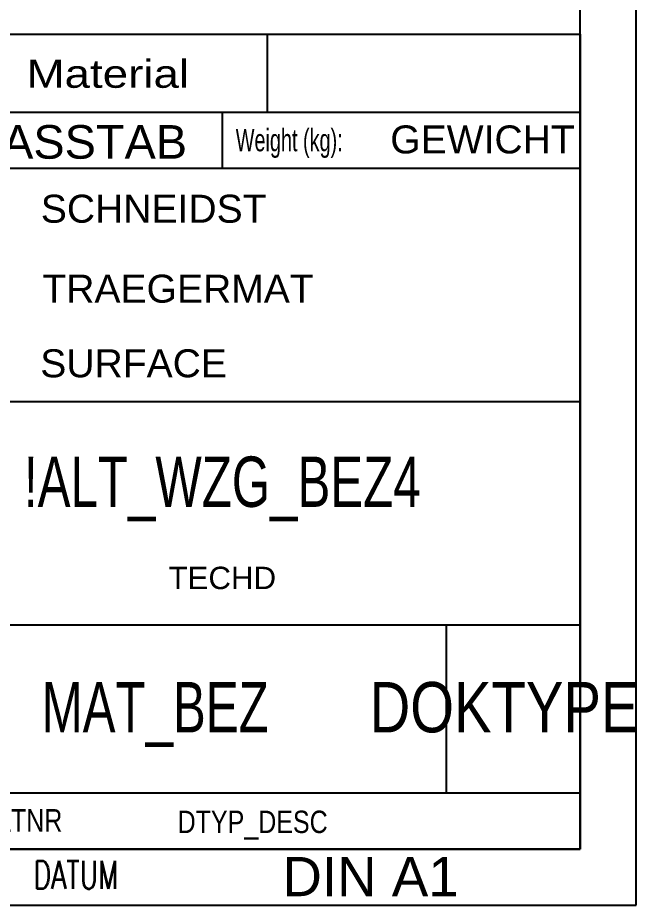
# Model space of a CAD drawing. Header units: millimetres. Extents: x -5 to 836, y -5 to 589.
# Drawn here: x 780.7 to 836, y -5 to 74.3 of the extents above; entities that cross this region are included whole.
import ezdxf
from ezdxf.enums import TextEntityAlignment as Align

# ---------------------------------------------------------------- set-up
doc = ezdxf.new("R2010")
doc.units = ezdxf.units.MM
doc.header["$LTSCALE"] = 2
doc.layers.add('5', color=7, linetype='Continuous', lineweight=25)
doc.layers.add('FRAME51', color=7, linetype='Continuous')
doc.styles.add('Arial', font='arial.ttf')
doc.styles.add('SIMPLEX', font='simplex.shx', dxfattribs={"width": 0.8})

msp = doc.modelspace()

# ---------------------------------------------------------------- linework, layer by layer
at = {"layer": '5', "color": 7, "linetype": 'Continuous'}
for p, q in [((836, -5), (836, 589)), ((-5, -5), (836, -5))]:
    msp.add_line(p, q, dxfattribs=at)
at = {"layer": '5', "color": 4, "linetype": 'Continuous'}
for p, q in [((831, 0), (831, 584)), ((0, 0), (831, 0))]:
    msp.add_line(p, q, dxfattribs=at)
at = {"layer": 'FRAME51', "color": 4, "linetype": 'Continuous'}
msp.add_line((653, 72.8), (831, 72.8), dxfattribs=at)
at = {"layer": 'FRAME51', "color": 7, "linetype": 'Continuous'}
msp.add_line((803, 72.8), (803, 65.8), dxfattribs=at)
at = {"layer": 'FRAME51'}
for p, q in [((831, 72.8), (831, 0)), ((831, 65.8), (653, 65.8)), ((799, 65.8), (799, 60.8)), ((831, 60.8), (761, 60.8)), ((751, 40), (831, 40)), ((751, 40), (831, 40)), ((831, 20), (761, 20)), ((819, 20), (819, 5)), ((831, 5), (653, 5)), ((831, 0), (653, 0))]:
    msp.add_line(p, q, dxfattribs=at)

# ---------------------------------------------------------------- texts
at = {"layer": 'FRAME51', "color": 5, "linetype": 'Continuous', "style": 'Arial'}
for s, height, width, p, p2 in [('Material', 2.5, 1.169842, (781.5, 68), (796.031, 68)), ('Weight (kg):', 2, 0.634797, (800.2, 62.33), (809.76, 62.33))]:
    msp.add_text(s, height=height, dxfattribs=dict(at, width=width)).set_placement(p, p2, align=Align.FIT)
at = {"layer": 'FRAME51', "style": 'Arial'}
msp.add_text('DIN A1', height=3.5, dxfattribs=at).set_placement((804.371, -4.191))
at = {"layer": 'FRAME51', "color": 4, "style": 'Arial'}
for tag, height, p in [('MASSTAB', 3, (785.839, 61.668)), ('GEWICHT', 2.5, (822.256, 62.139)), ('TECHD', 2, (799, 23.231))]:
    msp.add_attdef(tag, text='', height=height, dxfattribs=at).set_placement(p, align=Align.CENTER)
for tag, p in [('SCHNEIDST', (782.776, 55.952)), ('TRAEGERMAT', (782.918, 48.811)), ('SURFACE', (782.729, 42.146))]:
    msp.add_attdef(tag, p, '', height=2.5, dxfattribs=at)
for tag, width, p in [('!ALT_WZG_BEZ4', 0.7, (799, 30.572)), ('MAT_BEZ', 0.7, (793, 10.438)), ('MAT_BEZ', 0.7, (793, 10.438)), ('DOKTYPE', 0.8, (824.182, 10.438))]:
    msp.add_attdef(tag, text='', height=4.5, dxfattribs=dict(at, width=width)).set_placement(p, align=Align.CENTER)
at = {"layer": 'FRAME51', "color": 4, "style": 'Arial', "width": 0.8}
for tag, p in [('MATNR', (776.755, 1.586)), ('DTYP_DESC', (795.007, 1.448))]:
    msp.add_attdef(tag, p, '', height=2, dxfattribs=at)
at = {"layer": 'FRAME51', "style": 'SIMPLEX', "width": 0.7}
msp.add_attdef('DATUM', (782.127, -3.521), '', height=2.5, dxfattribs=at)

doc.saveas('drawing.dxf')
